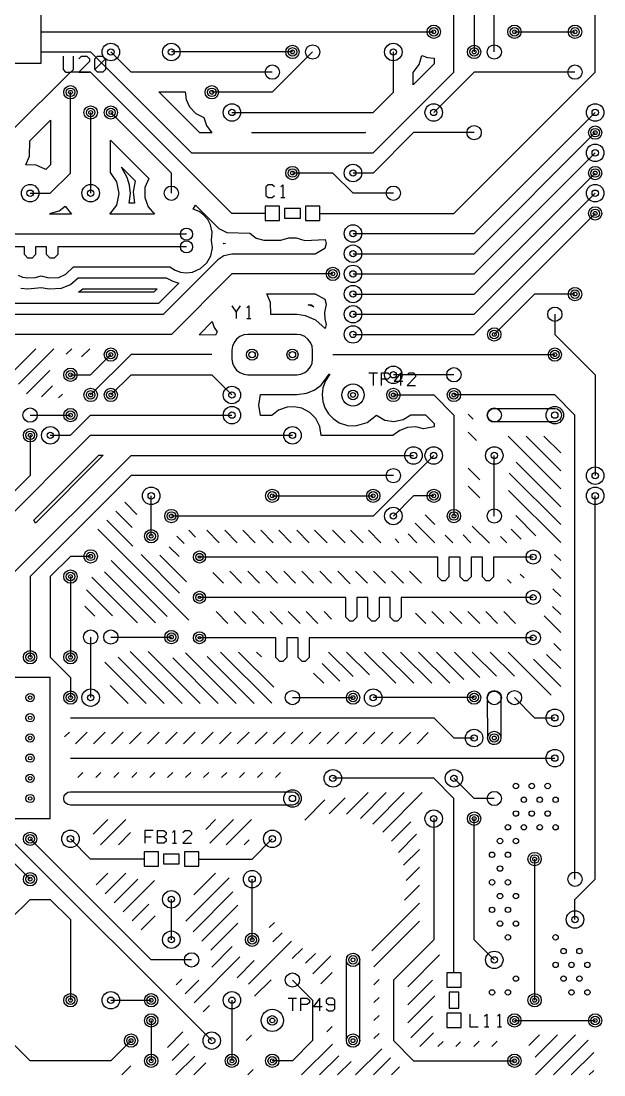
# Model space of a CAD drawing. Extents: x 7 to 280, y 7 to 360.
# Drawn here: x 243.3 to 279.9, y 6.7 to 73.1 of the extents above; entities that cross this region are included whole.
import ezdxf

# ---------------------------------------------------------------- set-up
doc = ezdxf.new("R2010")
doc.units = 0
doc.layers.add('SCORE', color=5, linetype='CONTINUOUS')

msp = doc.modelspace()

# ---------------------------------------------------------------- linework, layer by layer
at = {"layer": 'SCORE'}
for p, q in [((279.4, 69.85), (279.4, 80.01)), ((271.78, 78.74), (271.78, 71.12)), ((273.05, 71.12), (273.05, 78.74)), ((244.5385, 70.4215), (244.5385, 76.8985)), ((270.51, 69.85), (270.51, 76.2)), ((244.5385, 72.39), (246.38, 72.39)), ((246.38, 72.39), (269.24, 72.39)), ((274.32, 72.39), (278.13, 72.39)), ((244.5385, 71.12), (246.38, 71.12)), ((246.38, 71.12), (247.65, 71.12)), ((247.65, 71.12), (254, 64.77)), ((250.19, 69.85), (248.92, 71.12)), ((260.35, 71.12), (252.73, 71.12)), ((261.62, 71.12), (259.08, 68.58)), ((266.7, 68.58), (266.7, 71.12)), ((241.8715, 70.4215), (244.5385, 70.4215)), ((245.91, 70.85), (245.91, 70.0167)), ((246.5767, 70.0167), (246.5767, 70.85)), ((246.91, 70.6833), (247.0767, 70.85)), ((247.5767, 70.5167), (246.91, 69.85)), ((247.0767, 70.85), (247.41, 70.85)), ((247.41, 70.85), (247.5767, 70.6833)), ((247.5767, 70.6833), (247.5767, 70.5167)), ((247.91, 70.6833), (248.0767, 70.85)), ((247.91, 70.0167), (247.91, 70.6833)), ((247.91, 70.0167), (248.5767, 70.6833)), ((248.0767, 70.85), (248.41, 70.85)), ((248.41, 70.85), (248.5767, 70.6833)), ((248.5767, 70.6833), (248.5767, 70.0167)), ((269.26, 70.3678), (267.95, 69.0578)), ((267.95, 69.8255), (268.315, 70.3263)), ((268.315, 70.3263), (268.486, 70.9005)), ((268.486, 70.9005), (268.8543, 70.7655)), ((268.8543, 70.7655), (269.26, 70.7207)), ((269.26, 70.7207), (269.26, 70.3678)), ((246.38, 69.85), (242.57, 66.04)), ((245.91, 70.0167), (246.0767, 69.85)), ((246.0767, 69.85), (246.41, 69.85)), ((247.65, 69.85), (246.38, 69.85)), ((246.41, 69.85), (246.5767, 70.0167)), ((246.91, 69.85), (247.5767, 69.85)), ((256.54, 60.96), (247.65, 69.85)), ((248.0767, 69.85), (247.91, 70.0167)), ((248.41, 69.85), (248.0767, 69.85)), ((248.5767, 70.0167), (248.41, 69.85)), ((259.08, 69.85), (250.19, 69.85)), ((265.43, 64.77), (270.51, 69.85)), ((267.95, 69.0578), (267.95, 69.8255)), ((271.78, 69.85), (269.24, 67.31)), ((270.51, 60.96), (279.4, 69.85)), ((278.13, 69.85), (271.78, 69.85)), ((246.38, 63.5), (246.38, 68.58)), ((254.5178, 66.02), (251.9378, 68.6)), ((251.9378, 68.6), (253.6007, 68.6)), ((253.6007, 68.6), (253.6647, 68.1212)), ((259.08, 68.58), (255.27, 68.58)), ((265.43, 67.31), (266.7, 68.58)), ((253.6647, 68.1212), (253.867, 67.675)), ((253.867, 67.675), (254.2589, 67.2513)), ((247.65, 67.31), (247.65, 62.23)), ((252.73, 63.5), (248.92, 67.31)), ((254.2589, 67.2513), (254.7696, 66.9873)), ((256.54, 67.31), (265.43, 67.31)), ((271.78, 59.69), (279.4, 67.31)), ((243.82, 65.5222), (245.13, 66.8322)), ((245.13, 66.8322), (245.13, 64.0178)), ((254.7696, 66.9873), (254.9404, 66.4856)), ((254.9404, 66.4856), (255.2854, 66.02)), ((255.2854, 66.02), (254.5178, 66.02)), ((257.7946, 66.02), (257.8345, 66.06)), ((264.9122, 66.02), (257.7946, 66.02)), ((257.8345, 66.06), (264.9522, 66.06)), ((264.9522, 66.06), (264.9122, 66.02)), ((267.97, 66.04), (265.43, 63.5)), ((271.78, 66.04), (267.97, 66.04)), ((271.78, 58.42), (279.4, 66.04)), ((243.8019, 64.56), (243.82, 65.5222)), ((248.9, 63.5245), (248.9, 65.5622)), ((248.9, 65.5622), (251.3055, 63.1568)), ((243.5599, 64.0075), (243.8019, 64.56)), ((254, 64.77), (265.43, 64.77)), ((271.78, 57.15), (279.4, 64.77)), ((244.2175, 63.9895), (243.5599, 64.0075)), ((244.8389, 63.7266), (244.2175, 63.9895)), ((245.13, 64.0178), (244.8389, 63.7266)), ((249.9488, 63.2114), (249.6, 63.8643)), ((249.6, 63.8643), (250.4603, 63.0083)), ((245.11, 62.23), (246.38, 63.5)), ((249.302, 62.9435), (248.9, 63.5245)), ((250.096, 62.7441), (249.9488, 63.2114)), ((251.3055, 63.1568), (251.0686, 62.588)), ((252.73, 62.23), (252.73, 63.5)), ((262.89, 63.5), (260.35, 63.5)), ((264.16, 62.23), (262.89, 63.5)), ((265.43, 63.5), (264.16, 63.5)), ((271.78, 55.88), (279.4, 63.5)), ((249.4493, 62.203), (249.302, 62.9435)), ((250.1493, 62.203), (250.096, 62.7441)), ((250.4603, 63.0083), (250.3323, 62.3257)), ((251.0686, 62.588), (251.0522, 61.9588)), ((258.8133, 62.76), (258.68, 62.6267)), ((258.68, 62.6267), (258.68, 62.0933)), ((259.08, 62.76), (258.8133, 62.76)), ((259.2133, 62.6267), (259.08, 62.76)), ((259.6133, 62.6267), (259.7467, 62.76)), ((259.7467, 62.76), (259.7467, 61.96)), ((243.84, 62.23), (245.11, 62.23)), ((249.2881, 61.4851), (249.4493, 62.203)), ((250.0687, 61.6), (250.1493, 62.203)), ((250.3323, 62.3257), (250.4149, 61.6)), ((251.0522, 61.9588), (251.261, 61.3752)), ((258.68, 62.0933), (258.8133, 61.96)), ((258.8133, 61.96), (259.08, 61.96)), ((259.08, 61.96), (259.2133, 62.0933)), ((259.6133, 61.96), (259.88, 61.96)), ((266.7, 62.23), (264.16, 62.23)), ((271.78, 54.61), (279.4, 62.23)), ((245.1351, 60.9806), (245.6686, 61.1122)), ((245.6686, 61.1122), (246.0514, 61.4037)), ((246.0514, 61.4037), (246.4381, 60.9)), ((248.8619, 60.9), (249.2881, 61.4851)), ((250.4149, 61.6), (250.0687, 61.6)), ((251.261, 61.3752), (251.6719, 60.9)), ((254.1001, 61.2245), (254.2542, 61.4781)), ((254.4719, 61.0742), (254.1001, 61.2245)), ((254.2542, 61.4781), (255.721, 60.0162)), ((254.7605, 60.8699), (254.4719, 61.0742)), ((259.53, 61.41), (258.63, 61.41)), ((258.63, 61.41), (258.63, 60.51)), ((259.53, 60.51), (259.53, 61.41)), ((260.85, 61.26), (259.85, 61.26)), ((259.85, 61.26), (259.85, 60.66)), ((260.85, 60.66), (260.85, 61.26)), ((262.07, 61.41), (261.17, 61.41)), ((261.17, 61.41), (261.17, 60.51)), ((262.07, 60.51), (262.07, 61.41)), ((245.0519, 60.9), (245.1351, 60.9806)), ((246.4381, 60.9), (245.0519, 60.9)), ((251.6719, 60.9), (248.8619, 60.9)), ((255.0198, 60.5777), (254.7605, 60.8699)), ((255.1956, 60.2486), (255.0198, 60.5777)), ((258.63, 60.96), (256.54, 60.96)), ((258.63, 60.51), (259.53, 60.51)), ((259.85, 60.66), (260.85, 60.66)), ((261.17, 60.51), (262.07, 60.51)), ((262.07, 60.96), (264.16, 60.96)), ((264.16, 60.96), (270.51, 60.96)), ((271.78, 53.34), (279.4, 60.96)), ((255.3041, 59.7828), (255.1956, 60.2486)), ((255.2597, 59.25), (255.3041, 59.7828)), ((255.721, 60.0162), (256.2103, 59.7547)), ((256.2103, 59.7547), (257.6706, 59.71)), ((257.6706, 59.71), (258.0714, 59.3922)), ((253.68, 59.65), (234.68, 59.65)), ((255.3085, 58.7887), (255.2597, 59.25)), ((256.0402, 59.0344), (255.9971, 59.0887)), ((255.9971, 59.0887), (256.1304, 59.055)), ((256.1304, 59.055), (256.0402, 59.0344)), ((258.0714, 59.3922), (258.5417, 59.2635)), ((258.5417, 59.2635), (259.6183, 59.2635)), ((259.6183, 59.2635), (260.122, 59.41)), ((260.122, 59.41), (260.578, 59.41)), ((260.578, 59.41), (261.1357, 59.2608)), ((261.1357, 59.2608), (262.4021, 59.3054)), ((262.4763, 59.055), (262.3896, 58.7427)), ((262.4021, 59.3054), (262.4763, 59.055)), ((264.16, 59.69), (271.78, 59.69)), ((243.48, 58.85), (234.68, 58.85)), ((243.48, 58.37), (243.48, 58.85)), ((244.88, 58.85), (244.18, 58.85)), ((244.18, 58.85), (244.18, 58.37)), ((244.88, 58.37), (244.88, 58.85)), ((253.68, 58.85), (245.58, 58.85)), ((245.58, 58.85), (245.58, 58.37)), ((255.208, 58.2835), (255.3085, 58.7887)), ((256.54, 58.4), (256.0302, 58.2909)), ((261.7832, 58.4), (256.54, 58.4)), ((262.3896, 58.7427), (261.7832, 58.4)), ((264.16, 58.42), (271.78, 58.42)), ((243.7, 58.15), (243.48, 58.37)), ((243.96, 58.15), (243.7, 58.15)), ((244.18, 58.37), (243.96, 58.15)), ((245.1, 58.15), (244.88, 58.37)), ((245.36, 58.15), (245.1, 58.15)), ((245.58, 58.37), (245.36, 58.15)), ((255.6561, 58.0339), (252.2122, 54.59)), ((254.5628, 57.4803), (254.9566, 57.8372)), ((254.9566, 57.8372), (255.208, 58.2835)), ((256.0302, 58.2909), (255.6561, 58.0339)), ((243.0809, 57.0645), (243.3703, 56.9447)), ((245.6374, 56.9315), (246.0826, 57.1304)), ((246.0826, 57.1304), (246.564, 57.6)), ((246.564, 57.6), (252.6348, 57.6)), ((252.6348, 57.6), (252.9664, 57.3849)), ((256.54, 57.15), (252.73, 53.34)), ((252.9664, 57.3849), (253.3021, 57.2648)), ((253.3021, 57.2648), (253.653, 57.2207)), ((253.653, 57.2207), (254.0579, 57.2648)), ((254.0579, 57.2648), (254.5628, 57.4803)), ((262.89, 57.15), (256.54, 57.15)), ((264.16, 57.15), (271.78, 57.15)), ((243.3703, 56.9447), (243.7, 56.9)), ((243.7, 56.9), (244.17, 56.9181)), ((244.17, 56.9181), (244.53, 57.0383)), ((244.53, 57.0383), (245.0117, 56.9035)), ((245.0117, 56.9035), (245.6374, 56.9315)), ((245.8075, 56.2525), (246.3853, 56.4919)), ((246.3853, 56.4919), (246.8677, 56.9)), ((246.8677, 56.9), (252.4057, 56.9)), ((253.2023, 56.57), (251.9223, 55.29)), ((252.4057, 56.9), (252.8135, 56.6876)), ((252.8135, 56.6876), (253.2023, 56.57)), ((243.2525, 56.2525), (243.7, 56.2)), ((243.7, 56.2), (244.53, 56.2869)), ((244.53, 56.2869), (245.0313, 56.2017)), ((245.0313, 56.2017), (245.8075, 56.2525)), ((246.8927, 55.99), (247.1536, 56.2)), ((251.6323, 55.99), (246.8927, 55.99)), ((247.1536, 56.2), (251.8423, 56.2)), ((251.8423, 56.2), (251.6323, 55.99)), ((258.7318, 55.9), (261.7832, 55.9)), ((258.9719, 55.35), (258.7318, 55.9)), ((261.7832, 55.9), (262.3896, 55.5573)), ((264.16, 55.88), (271.78, 55.88)), ((275.59, 55.88), (273.05, 53.34)), ((278.13, 55.88), (275.59, 55.88)), ((251.9223, 55.29), (241.3, 55.29)), ((256.54, 55.14), (256.8067, 54.74)), ((256.8067, 54.74), (257.0733, 55.14)), ((257.4733, 55.0067), (257.6067, 55.14)), ((257.6067, 55.14), (257.6067, 54.34)), ((258.99, 54.59), (258.9719, 55.35)), ((261.3385, 55.2), (261.5441, 55.2)), ((261.523, 55.146), (261.3385, 55.2)), ((261.7041, 55.0747), (261.523, 55.146)), ((261.5441, 55.2), (261.7041, 55.0747)), ((262.4763, 55.245), (262.3642, 54.7252)), ((262.3896, 55.5573), (262.4763, 55.245)), ((252.2122, 54.59), (241.2657, 54.5892)), ((256.8067, 54.74), (256.8067, 54.34)), ((260.62, 54.59), (258.99, 54.59)), ((261.179, 54.519), (260.62, 54.59)), ((261.817, 54.2433), (261.179, 54.519)), ((262.3642, 54.7252), (262.3841, 54.3193)), ((264.16, 54.61), (271.78, 54.61)), ((276.86, 54.61), (276.86, 53.34)), ((254.4778, 53.32), (255.3055, 54.1477)), ((255.3055, 54.1477), (255.4222, 53.7814)), ((255.4222, 53.7814), (255.614, 53.5014)), ((257.4733, 54.34), (257.74, 54.34)), ((262.398, 53.7049), (261.817, 54.2433)), ((262.3841, 54.3193), (262.4763, 53.975)), ((262.4763, 53.975), (262.398, 53.7049)), ((252.73, 53.34), (241.3, 53.34)), ((255.5098, 53.2959), (254.4778, 53.32)), ((255.614, 53.5014), (255.5098, 53.2959)), ((257.04, 53.206), (256.8329, 53.0471)), ((257.2812, 53.3059), (257.04, 53.206)), ((257.54, 53.34), (257.2812, 53.3059)), ((260.62, 53.34), (257.54, 53.34)), ((260.8788, 53.3059), (260.62, 53.34)), ((261.12, 53.206), (260.8788, 53.3059)), ((261.3271, 53.0471), (261.12, 53.206)), ((264.16, 53.34), (271.78, 53.34)), ((276.86, 53.34), (279.4, 50.8)), ((242.8308, 51.0714), (244.1995, 52.44)), ((243.1, 50.2091), (245.3309, 52.44)), ((246.1146, 52.0924), (246.4622, 52.44)), ((247.0753, 51.9216), (247.5936, 52.44)), ((256.5741, 52.5988), (256.54, 52.34)), ((256.674, 52.84), (256.5741, 52.5988)), ((256.8329, 53.0471), (256.674, 52.84)), ((261.486, 52.84), (261.3271, 53.0471)), ((261.5859, 52.5988), (261.486, 52.84)), ((261.62, 52.34), (261.5859, 52.5988)), ((250.19, 52.07), (247.65, 49.53)), ((247.65, 50.8), (248.92, 52.07)), ((255.27, 52.07), (250.19, 52.07)), ((256.54, 52.34), (256.54, 51.8)), ((256.54, 51.8), (256.5741, 51.5412)), ((261.5859, 51.5412), (261.62, 51.8)), ((261.62, 51.8), (261.62, 52.34)), ((262.89, 52.07), (276.86, 52.07)), ((256.5741, 51.5412), (256.674, 51.3)), ((256.674, 51.3), (256.8329, 51.0929)), ((256.8329, 51.0929), (257.04, 50.934)), ((261.12, 50.934), (261.3271, 51.0929)), ((261.3271, 51.0929), (261.486, 51.3)), ((261.486, 51.3), (261.5859, 51.5412)), ((243.6125, 49.5903), (245.0876, 51.0654)), ((246.38, 50.8), (247.65, 50.8)), ((248.92, 49.53), (250.19, 50.8)), ((250.19, 50.8), (255.27, 50.8)), ((255.27, 50.8), (256.54, 49.53)), ((257.04, 50.934), (257.2812, 50.8341)), ((257.2812, 50.8341), (257.54, 50.8)), ((257.54, 50.8), (260.62, 50.8)), ((260.62, 50.8), (260.8788, 50.8341)), ((260.8788, 50.8341), (261.12, 50.934)), ((262.1486, 50.1512), (262.6502, 50.8441)), ((262.4281, 50.4251), (262.2609, 49.9703)), ((262.7109, 50.8336), (262.4281, 50.4251)), ((262.6502, 50.8441), (262.7109, 50.8336)), ((265.16, 50.93), (265.6933, 50.93)), ((265.4267, 50.93), (265.4267, 50.13)), ((265.96, 50.13), (265.96, 50.93)), ((265.96, 50.93), (266.36, 50.93)), ((266.36, 50.53), (265.96, 50.53)), ((266.36, 50.93), (266.4933, 50.7967)), ((266.4933, 50.6633), (266.36, 50.53)), ((266.4933, 50.7967), (266.4933, 50.6633)), ((270.51, 50.8), (266.7, 50.8)), ((267.16, 50.93), (266.76, 50.3967)), ((267.16, 50.13), (267.16, 50.93)), ((267.56, 50.7967), (267.6933, 50.93)), ((268.0933, 50.6633), (267.56, 50.13)), ((267.6933, 50.93), (267.96, 50.93)), ((267.96, 50.93), (268.0933, 50.7967)), ((268.0933, 50.7967), (268.0933, 50.6633)), ((279.4, 50.8), (279.4, 44.45)), ((244.557, 49.4034), (245.2584, 50.1047)), ((261.2254, 49.6334), (261.724, 49.8399)), ((261.724, 49.8399), (262.1486, 50.1512)), ((262.2609, 49.9703), (262.2107, 49.557)), ((266.76, 50.3967), (267.2933, 50.3967)), ((267.56, 50.13), (268.0933, 50.13)), ((245.6318, 49.3468), (245.8687, 49.5837)), ((258.2237, 48.895), (258.3393, 49.55)), ((258.3393, 49.55), (260.62, 49.55)), ((260.62, 49.55), (261.2254, 49.6334)), ((262.2107, 49.557), (262.2534, 49.1232)), ((262.2534, 49.1232), (262.3833, 48.7277)), ((266.7, 49.53), (269.24, 49.53)), ((269.24, 49.53), (270.51, 48.26)), ((276.86, 49.53), (270.51, 49.53)), ((278.13, 48.26), (276.86, 49.53)), ((258.3393, 48.24), (258.2237, 48.895)), ((259.478, 48.5642), (259.0555, 48.24)), ((260.0254, 48.76), (259.478, 48.5642)), ((260.4652, 48.7858), (260.0254, 48.76)), ((260.9308, 48.6932), (260.4652, 48.7858)), ((261.4435, 48.4192), (260.9308, 48.6932)), ((262.3833, 48.7277), (262.6149, 48.3413)), ((272.6481, 48.3819), (272.7253, 48.5264)), ((272.7253, 48.5264), (272.852, 48.6304)), ((272.852, 48.6304), (273.0088, 48.678)), ((273.0088, 48.678), (276.86, 48.68)), ((276.86, 48.68), (277.0207, 48.648)), ((277.0207, 48.648), (277.157, 48.557)), ((277.157, 48.557), (277.248, 48.4207)), ((243.84, 48.26), (246.38, 48.26)), ((246.38, 46.99), (247.65, 48.26)), ((247.65, 48.26), (256.54, 48.26)), ((259.0555, 48.24), (258.3393, 48.24)), ((261.8113, 48.0402), (261.4435, 48.4192)), ((262.064, 47.5381), (261.8113, 48.0402)), ((262.6149, 48.3413), (262.9025, 48.0403)), ((262.9025, 48.0403), (263.2956, 47.7827)), ((263.2956, 47.7827), (263.8062, 47.6129)), ((264.3242, 47.5874), (265.0551, 47.7981)), ((265.0551, 47.7981), (265.6295, 48.249)), ((265.6295, 48.249), (266.157, 47.9512)), ((266.157, 47.9512), (266.727, 47.8607)), ((266.727, 47.8607), (267.3139, 47.9774)), ((267.3139, 47.9774), (267.8068, 48.28)), ((267.8068, 48.28), (268.7222, 48.28)), ((268.7222, 48.28), (269.26, 47.7422)), ((270.51, 48.26), (270.51, 41.91)), ((271.4075, 48.3194), (271.7257, 48.0012)), ((272.632, 48.2188), (272.6481, 48.3819)), ((272.662, 48.0993), (272.632, 48.2188)), ((272.753, 47.963), (272.662, 48.0993)), ((272.8893, 47.872), (272.753, 47.963)), ((273.0088, 47.842), (272.8893, 47.872)), ((276.9012, 47.842), (273.0088, 47.842)), ((277.0207, 47.872), (276.9012, 47.842)), ((277.157, 47.963), (277.0207, 47.872)), ((277.248, 48.0993), (277.157, 47.963)), ((277.248, 48.4207), (277.28, 48.26)), ((277.28, 48.26), (277.248, 48.0993)), ((278.13, 19.05), (278.13, 48.26)), ((262.1493, 46.97), (262.064, 47.5381)), ((263.8062, 47.6129), (264.3242, 47.5874)), ((267.098, 47.2942), (266.6755, 46.97)), ((267.5925, 47.4795), (267.098, 47.2942)), ((268.1195, 47.5133), (267.5925, 47.4795)), ((268.605, 47.4037), (268.1195, 47.5133)), ((269.26, 47.5193), (268.605, 47.4037)), ((269.26, 47.7422), (269.26, 47.5193)), ((271.41, 47.1855), (271.9416, 46.654)), ((237.49, 36.83), (247.65, 46.99)), ((243.84, 46.99), (243.84, 44.45)), ((245.11, 46.99), (246.38, 46.99)), ((247.65, 46.99), (260.35, 46.99)), ((266.6755, 46.97), (262.1493, 46.97)), ((273.9163, 46.942), (277.2287, 43.6296)), ((275.0476, 46.942), (277.2285, 44.7611)), ((276.179, 46.942), (277.2284, 45.8926)), ((242.57, 38.1), (250.19, 45.72)), ((244.0666, 41.6389), (248.1678, 45.74)), ((248.4422, 45.74), (244.1686, 41.4663)), ((248.1678, 45.74), (248.4422, 45.74)), ((250.19, 45.72), (267.97, 45.72)), ((269.24, 45.72), (265.43, 41.91)), ((273.05, 41.91), (273.05, 45.72)), ((274.4348, 45.2921), (277.2288, 42.4981)), ((243.84, 44.45), (242.57, 43.18)), ((250.19, 44.45), (243.84, 38.1)), ((266.7, 44.45), (250.19, 44.45)), ((271.41, 44.9228), (272.15, 44.1828)), ((273.984, 44.6116), (277.2289, 41.3667)), ((271.41, 43.7914), (272.15, 43.0514)), ((251.46, 40.64), (251.46, 43.18)), ((259.08, 43.18), (265.43, 43.18)), ((267.97, 43.18), (266.7, 41.91)), ((269.24, 43.18), (267.97, 43.18)), ((273.95, 43.5142), (277.229, 40.2352)), ((279.4, 19.05), (279.4, 43.18)), ((249.7934, 42.7806), (250.56, 42.014)), ((249.2277, 42.2149), (250.258, 41.1846)), ((265.43, 41.91), (252.73, 41.91)), ((268.7, 41.9759), (269.3059, 41.37)), ((274.3993, 41.9335), (275.6631, 40.6697)), ((244.1686, 41.4663), (244.0666, 41.6389)), ((248.662, 41.6492), (250.3002, 40.0111)), ((268.0796, 41.465), (269.3146, 40.23)), ((271.6656, 41.2731), (272.7457, 40.1929)), ((248.0963, 41.0836), (253.8361, 35.3438)), ((253.0704, 40.635), (253.535, 40.1704)), ((253.8267, 41.01), (254.2517, 40.585)), ((254.9581, 41.01), (255.7381, 40.23)), ((256.0895, 41.01), (256.8695, 40.23)), ((257.2209, 41.01), (258.0009, 40.23)), ((258.3522, 41.01), (259.1322, 40.23)), ((259.4836, 41.01), (260.2636, 40.23)), ((260.615, 41.01), (261.395, 40.23)), ((261.7463, 41.01), (262.5263, 40.23)), ((262.8777, 41.01), (263.6577, 40.23)), ((264.0091, 41.01), (264.7891, 40.23)), ((265.1405, 41.01), (265.9205, 40.23)), ((266.8167, 40.4651), (267.0518, 40.23)), ((267.6217, 40.7915), (268.1832, 40.23)), ((269.97, 40.7059), (270.4459, 40.23)), ((271.085, 40.7223), (271.578, 40.2293)), ((273.4491, 40.621), (273.8401, 40.23)), ((274.1174, 41.0841), (274.7498, 40.4516)), ((252.5995, 39.9745), (253.2207, 39.3533)), ((246.38, 39.37), (245.11, 38.1)), ((247.65, 39.37), (246.38, 39.37)), ((250.8311, 39.4802), (253.2496, 37.0616)), ((252.0046, 39.438), (253.6748, 37.7678)), ((269.5, 39.33), (254.5, 39.33)), ((269.5, 38.08), (269.5, 39.33)), ((270.9, 39.33), (270.2, 39.33)), ((270.2, 39.33), (270.2, 38.08)), ((270.9, 38.08), (270.9, 39.33)), ((272.3, 39.33), (271.6, 39.33)), ((271.6, 39.33), (271.6, 38.08)), ((272.3, 38.08), (272.3, 39.33)), ((275.5, 39.33), (273, 39.33)), ((273, 39.33), (273, 38.08)), ((276.8397, 39.4931), (277.2291, 39.1037)), ((248.9426, 39.1059), (252.4659, 35.5826)), ((276.6216, 38.5798), (277.2292, 37.9722)), ((243.84, 38.1), (243.84, 33.02)), ((245.11, 38.1), (245.11, 33.02)), ((246.38, 38.1), (246.38, 33.02)), ((247.7328, 38.053), (250.5958, 35.19)), ((248.5302, 38.387), (251.7272, 35.19)), ((255.3404, 38.365), (256.0154, 37.69)), ((256.4067, 38.43), (257.1467, 37.69)), ((257.5381, 38.43), (258.2781, 37.69)), ((258.6695, 38.43), (259.4095, 37.69)), ((259.8009, 38.43), (260.5409, 37.69)), ((260.9322, 38.43), (261.6722, 37.69)), ((262.0636, 38.43), (262.8036, 37.69)), ((263.195, 38.43), (263.98, 37.645)), ((264.3263, 38.43), (265.0663, 37.69)), ((265.4577, 38.43), (266.1977, 37.69)), ((266.5891, 38.43), (267.3291, 37.69)), ((267.7205, 38.43), (268.4605, 37.69)), ((269.75, 37.83), (269.5, 38.08)), ((269.95, 37.83), (269.75, 37.83)), ((270.2, 38.08), (269.95, 37.83)), ((271.15, 37.83), (270.9, 38.08)), ((271.35, 37.83), (271.15, 37.83)), ((271.6, 38.08), (271.35, 37.83)), ((272.55, 37.83), (272.3, 38.08)), ((272.75, 37.83), (272.55, 37.83)), ((273, 38.08), (272.75, 37.83)), ((273.8857, 37.9216), (274.1173, 37.69)), ((274.6824, 38.2563), (274.9269, 38.0117)), ((247.396, 37.2584), (249.0184, 35.636)), ((276.7343, 37.3357), (277.2293, 36.8407)), ((263.7, 36.79), (254.5, 36.79)), ((263.7, 35.54), (263.7, 36.79)), ((265.1, 36.79), (264.4, 36.79)), ((264.4, 36.79), (264.4, 35.54)), ((265.1, 35.54), (265.1, 36.79)), ((266.5, 36.79), (265.8, 36.79)), ((265.8, 36.79), (265.8, 35.54)), ((266.5, 35.54), (266.5, 36.79)), ((275.5, 36.79), (267.2, 36.79)), ((267.2, 36.79), (267.2, 35.54)), ((247.28, 36.243), (247.9087, 35.6143)), ((255.5526, 35.89), (256.2926, 35.15)), ((256.684, 35.89), (257.424, 35.15)), ((257.8154, 35.89), (258.5554, 35.15)), ((258.9467, 35.89), (259.7289, 35.1078)), ((260.0781, 35.89), (260.8279, 35.1402)), ((261.2095, 35.89), (261.9495, 35.15)), ((262.3409, 35.89), (262.8082, 35.4226)), ((269.1291, 35.89), (269.8691, 35.15)), ((270.2605, 35.89), (271.0005, 35.15)), ((271.3918, 35.89), (272.1318, 35.15)), ((272.5232, 35.89), (273.2632, 35.15)), ((273.6546, 35.89), (274.3946, 35.15)), ((276.7217, 36.2169), (277.2294, 35.7092)), ((263.95, 35.29), (263.7, 35.54)), ((264.15, 35.29), (263.95, 35.29)), ((264.4, 35.54), (264.15, 35.29)), ((265.35, 35.29), (265.1, 35.54)), ((265.55, 35.29), (265.35, 35.29)), ((265.8, 35.54), (265.55, 35.29)), ((266.75, 35.29), (266.5, 35.54)), ((266.95, 35.29), (266.75, 35.29)), ((267.2, 35.54), (266.95, 35.29)), ((268.1, 35.7877), (268.7377, 35.15)), ((276.1819, 35.6254), (277.2295, 34.5778)), ((247.65, 34.29), (247.65, 30.48)), ((248.92, 34.29), (252.73, 34.29)), ((259.3, 34.25), (254.5, 34.25)), ((259.3, 33), (259.3, 34.25)), ((260.7, 34.25), (260, 34.25)), ((260, 34.25), (260, 33)), ((260.7, 33), (260.7, 34.25)), ((275.5, 34.25), (261.4, 34.25)), ((261.4, 34.25), (261.4, 33)), ((276.7974, 33.8786), (277.2297, 33.4463)), ((250.133, 33.39), (253.413, 30.11)), ((251.2644, 33.39), (254.5444, 30.11)), ((253.6102, 33.307), (256.8072, 30.11)), ((255.8299, 33.35), (259.0454, 30.1345)), ((256.9613, 33.35), (259.1723, 31.139)), ((258.0926, 33.35), (258.4, 33.0426)), ((262.6181, 33.35), (264.1688, 31.7993)), ((263.7495, 33.35), (265.1899, 31.9096)), ((264.8809, 33.35), (266.8509, 31.38)), ((266.0122, 33.35), (267.9822, 31.38)), ((267.1436, 33.35), (269.1136, 31.38)), ((268.275, 33.35), (270.245, 31.38)), ((269.4063, 33.35), (271.1287, 31.6277)), ((270.5377, 33.35), (272.1374, 31.7503)), ((271.6691, 33.35), (273.1978, 31.8213)), ((272.8005, 33.35), (274.3211, 31.8293)), ((273.9318, 33.35), (276.6394, 30.6425)), ((276.3459, 33.1987), (277.2298, 32.3148)), ((245.11, 33.02), (246.38, 31.75)), ((248.55, 32.7103), (251.1503, 30.11)), ((249.3729, 33.0188), (252.2817, 30.11)), ((252.8128, 32.973), (255.6758, 30.11)), ((254.9831, 33.0654), (257.9385, 30.11)), ((259.55, 32.75), (259.3, 33)), ((259.75, 32.75), (259.55, 32.75)), ((260, 33), (259.75, 32.75)), ((260.95, 32.75), (260.7, 33)), ((261.15, 32.75), (260.95, 32.75)), ((261.4, 33), (261.15, 32.75)), ((262.2156, 32.6211), (263.3306, 31.5061)), ((275.5125, 32.9007), (277.2299, 31.1833)), ((261.6811, 32.0242), (262.3254, 31.38)), ((245.11, 31.75), (236.22, 31.75)), ((245.11, 22.86), (245.11, 31.75)), ((246.38, 31.75), (246.38, 30.48)), ((248.8768, 31.2521), (250.0189, 30.11)), ((272.632, 30.5212), (272.662, 30.6407)), ((272.6381, 27.8581), (272.632, 30.5212)), ((272.662, 30.6407), (272.753, 30.777)), ((272.753, 30.777), (272.9681, 30.8919)), ((272.9681, 30.8919), (273.1319, 30.8919)), ((273.1319, 30.8919), (273.2833, 30.8292)), ((273.2833, 30.8292), (273.3992, 30.7133)), ((273.3992, 30.7133), (273.4619, 30.5619)), ((273.4619, 30.5619), (273.47, 27.94)), ((260.35, 30.48), (264.16, 30.48)), ((271.78, 30.48), (265.43, 30.48)), ((274.32, 30.48), (275.59, 29.21)), ((246.38, 29.21), (269.24, 29.21)), ((269.24, 29.21), (270.51, 27.94)), ((275.59, 29.21), (276.86, 29.21)), ((246.01, 28.0152), (246.308, 28.3132)), ((246.6962, 27.57), (247.4362, 28.31)), ((247.8277, 27.5701), (248.5676, 28.31)), ((248.9591, 27.5702), (249.6989, 28.31)), ((250.0906, 27.5703), (250.8303, 28.31)), ((251.222, 27.5703), (251.9617, 28.31)), ((252.3535, 27.5704), (253.093, 28.31)), ((253.4849, 27.5705), (254.2244, 28.31)), ((254.6164, 27.5706), (255.3558, 28.31)), ((255.7478, 27.5707), (256.4871, 28.31)), ((256.8793, 27.5707), (257.6185, 28.31)), ((258.0107, 27.5708), (258.7499, 28.31)), ((259.1422, 27.5709), (259.8813, 28.31)), ((260.2736, 27.571), (261.0126, 28.31)), ((261.4051, 27.5711), (262.144, 28.31)), ((262.5365, 27.5711), (263.2754, 28.31)), ((263.668, 27.5712), (264.4067, 28.31)), ((264.7994, 27.5713), (265.5381, 28.31)), ((265.9309, 27.5714), (266.6695, 28.31)), ((267.0623, 27.5715), (267.8009, 28.31)), ((268.1938, 27.5715), (268.8997, 28.2775)), ((270.51, 27.94), (271.78, 27.94)), ((273.47, 27.94), (273.438, 27.7793)), ((272.7008, 27.7067), (272.6381, 27.8581)), ((272.8167, 27.5908), (272.7008, 27.7067)), ((272.9281, 27.5381), (272.8167, 27.5908)), ((273.0912, 27.522), (272.9281, 27.5381)), ((273.2107, 27.552), (273.0912, 27.522)), ((273.347, 27.643), (273.2107, 27.552)), ((273.438, 27.7793), (273.347, 27.643)), ((246.38, 26.67), (276.86, 26.67)), ((246.8389, 25.45), (247.1589, 25.77)), ((247.9703, 25.45), (248.2903, 25.77)), ((249.1017, 25.45), (249.4217, 25.77)), ((250.233, 25.45), (250.553, 25.77)), ((251.3644, 25.45), (251.6844, 25.77)), ((252.4958, 25.45), (252.8158, 25.77)), ((253.6271, 25.45), (253.9471, 25.77)), ((254.7585, 25.45), (255.0785, 25.77)), ((255.8899, 25.45), (256.2099, 25.77)), ((257.0213, 25.45), (257.3413, 25.77)), ((258.1526, 25.45), (258.4726, 25.77)), ((259.284, 25.45), (259.604, 25.77)), ((269.24, 25.4), (262.89, 25.4)), ((270.51, 24.13), (269.24, 25.4)), ((271.78, 24.13), (270.51, 25.4)), ((246.2193, 24.518), (246.38, 24.55)), ((246.38, 24.55), (260.35, 24.55)), ((260.35, 24.55), (260.5107, 24.518)), ((245.96, 24.13), (245.992, 24.2907)), ((245.992, 23.9693), (245.96, 24.13)), ((245.992, 24.2907), (246.083, 24.427)), ((246.083, 23.833), (245.992, 23.9693)), ((246.083, 24.427), (246.2193, 24.518)), ((260.5107, 24.518), (260.647, 24.427)), ((260.647, 24.427), (260.738, 24.2907)), ((260.738, 23.9693), (260.647, 23.833)), ((260.738, 24.2907), (260.77, 24.13)), ((260.77, 24.13), (260.738, 23.9693)), ((261.1332, 22.7738), (262.3967, 24.0372)), ((262.6653, 23.1745), (263.6674, 24.1765)), ((263.7602, 23.138), (265.1222, 24.5)), ((264.6322, 22.8786), (266.2536, 24.5)), ((265.4003, 22.5153), (267.385, 24.5)), ((266.0334, 22.017), (268.5163, 24.5)), ((270.51, 15.24), (270.51, 24.13)), ((273.05, 24.13), (271.78, 24.13)), ((246.2193, 23.742), (246.083, 23.833)), ((246.38, 23.71), (246.2193, 23.742)), ((260.35, 23.71), (246.38, 23.71)), ((260.5107, 23.742), (260.35, 23.71)), ((260.647, 23.833), (260.5107, 23.742)), ((237.62, 22.86), (245.11, 22.86)), ((247.7991, 21.8847), (248.7244, 22.81)), ((248.2658, 21.22), (249.8558, 22.81)), ((254.8904, 22.1878), (255.5126, 22.81)), ((255.1585, 21.3245), (256.644, 22.81)), ((256.1854, 21.22), (257.7754, 22.81)), ((266.5865, 21.4388), (267.8049, 22.6572)), ((269.24, 22.86), (269.24, 15.24)), ((271.78, 15.24), (271.78, 22.86)), ((249.3971, 21.22), (250.16, 21.9829)), ((251.5933, 22.12), (251.06, 22.12)), ((251.06, 22.12), (251.06, 21.32)), ((251.86, 21.32), (251.86, 22.12)), ((251.86, 22.12), (252.26, 22.12)), ((252.26, 22.12), (252.3933, 21.9867)), ((252.3933, 21.9867), (252.3933, 21.8533)), ((252.7933, 21.9867), (252.9267, 22.12)), ((252.9267, 22.12), (252.9267, 21.32)), ((253.46, 21.9867), (253.5933, 22.12)), ((253.5933, 22.12), (253.86, 22.12)), ((253.86, 22.12), (253.9933, 21.9867)), ((253.9933, 21.9867), (253.9933, 21.8533)), ((243.84, 19.05), (241.3, 21.59)), ((242.57, 21.59), (255.27, 8.89)), ((251.46, 13.97), (243.84, 21.59)), ((247.65, 20.32), (246.38, 21.59)), ((251.06, 21.72), (251.46, 21.72)), ((252.26, 21.72), (251.86, 21.72)), ((252.26, 21.32), (251.86, 21.32)), ((252.3933, 21.8533), (252.26, 21.72)), ((252.26, 21.72), (252.3933, 21.5867)), ((252.3933, 21.4533), (252.26, 21.32)), ((252.3933, 21.5867), (252.3933, 21.4533)), ((252.7933, 21.32), (253.06, 21.32)), ((253.9933, 21.8533), (253.46, 21.32)), ((253.46, 21.32), (253.9933, 21.32)), ((257.3167, 21.22), (257.6316, 21.5349)), ((257.81, 20.32), (259.08, 21.59)), ((267.0152, 20.7361), (268.1659, 21.8869)), ((251.91, 20.77), (251.01, 20.77)), ((251.01, 20.77), (251.01, 19.87)), ((251.91, 19.87), (251.91, 20.77)), ((253.23, 20.62), (252.23, 20.62)), ((252.23, 20.62), (252.23, 20.02)), ((253.23, 20.02), (253.23, 20.62)), ((254.45, 20.77), (253.55, 20.77)), ((253.55, 20.77), (253.55, 19.87)), ((254.45, 19.87), (254.45, 20.77)), ((267.3417, 19.9312), (268.34, 20.9295)), ((248.92, 20.32), (247.65, 20.32)), ((251.01, 20.32), (248.92, 20.32)), ((252.23, 20.02), (253.23, 20.02)), ((254.45, 20.32), (256.54, 20.32)), ((256.54, 20.32), (257.81, 20.32)), ((275.59, 20.32), (275.59, 11.43)), ((248.0057, 18.6971), (248.7285, 19.42)), ((248.5713, 18.1315), (249.8599, 19.42)), ((251.01, 19.87), (251.91, 19.87)), ((253.55, 19.87), (254.45, 19.87)), ((254.1528, 18.0561), (255.5167, 19.42)), ((267.5077, 18.9659), (268.34, 19.7982)), ((249.137, 17.5658), (250.6274, 19.0561)), ((249.7027, 17.0001), (251.6726, 18.97)), ((253.63, 16.4019), (256.3631, 19.135)), ((257.81, 15.24), (257.81, 19.05)), ((267.3945, 17.7213), (268.34, 18.6668)), ((278.13, 17.78), (279.4, 19.05)), ((254.0928, 15.7333), (256.6047, 18.2452)), ((242.57, 16.51), (243.84, 17.78)), ((243.84, 17.78), (245.11, 17.78)), ((245.11, 17.78), (246.38, 16.51)), ((250.2684, 16.4344), (251.3123, 17.4783)), ((252.73, 15.24), (252.73, 17.78)), ((254.6457, 15.1549), (256.91, 17.4191)), ((265.3483, 14.5437), (268.34, 17.5354)), ((278.13, 16.51), (278.13, 17.78)), ((250.8341, 15.8687), (251.7129, 16.7475)), ((246.38, 16.51), (246.38, 11.43)), ((255.2033, 14.5811), (256.91, 16.2878)), ((258.8872, 16.0022), (259.2166, 16.3317)), ((265.478, 13.542), (268.34, 16.4041)), ((259.1225, 15.1062), (259.6921, 15.6758)), ((255.2715, 13.5179), (256.5627, 14.8091)), ((257.5837, 12.436), (260.2916, 15.1439)), ((260.3284, 14.0493), (260.9746, 14.6955)), ((269.24, 15.24), (266.7, 12.7)), ((270.51, 13.15), (270.51, 15.24)), ((273.05, 13.97), (271.78, 15.24)), ((254, 13.97), (251.46, 13.97)), ((254.1589, 11.2739), (257.0478, 14.1628)), ((261.177, 13.7665), (261.7937, 14.3833)), ((261.6394, 13.0976), (262.7639, 14.2221)), ((263.74, 13.97), (263.772, 14.1307)), ((263.742, 8.8488), (263.74, 13.97)), ((263.772, 14.1307), (263.863, 14.267)), ((263.863, 14.267), (263.9993, 14.358)), ((263.9993, 14.358), (264.16, 14.39)), ((264.16, 14.39), (264.2819, 14.3719)), ((264.2819, 14.3719), (264.4264, 14.2947)), ((264.4264, 14.2947), (264.5304, 14.168)), ((264.5304, 14.168), (264.578, 14.0112)), ((264.578, 14.0112), (264.578, 8.8488)), ((267.6, 12.2699), (269.61, 14.2799)), ((256.8601, 12.8438), (257.9438, 13.9275)), ((253.0275, 12.4053), (253.3889, 12.7667)), ((253.5932, 11.8396), (254.4521, 12.6985)), ((257.9665, 11.6874), (259.0007, 12.7216)), ((260.35, 12.7), (261.62, 11.43)), ((262.1332, 12.46), (262.8403, 13.1671)), ((265.478, 12.4107), (265.8012, 12.7339)), ((266.7, 12.7), (266.7, 8.89)), ((267.6, 11.1386), (269.16, 12.6986)), ((270.96, 13.15), (270.06, 13.15)), ((270.06, 13.15), (270.06, 12.25)), ((270.96, 12.25), (270.96, 13.15)), ((270.06, 12.25), (270.96, 12.25)), ((243.84, 7.62), (240.03, 11.43)), ((248.92, 11.43), (251.46, 11.43)), ((256.54, 11.43), (256.54, 7.62)), ((260.08, 11.56), (260.6133, 11.56)), ((260.3467, 11.56), (260.3467, 10.76)), ((260.88, 10.76), (260.88, 11.56)), ((260.88, 11.56), (261.28, 11.56)), ((261.28, 11.56), (261.4133, 11.4267)), ((261.4133, 11.2933), (261.28, 11.16)), ((261.4133, 11.4267), (261.4133, 11.2933)), ((261.62, 11.43), (261.62, 8.89)), ((262.08, 11.56), (261.68, 11.0267)), ((262.08, 10.76), (262.08, 11.56)), ((262.6133, 11.56), (262.48, 11.4267)), ((262.48, 11.4267), (262.48, 11.2933)), ((262.48, 11.2933), (262.6133, 11.16)), ((262.88, 11.56), (262.6133, 11.56)), ((263.0133, 11.4267), (262.88, 11.56)), ((263.0133, 10.8933), (263.0133, 11.4267)), ((265.478, 11.2793), (265.8, 11.6013)), ((267.6, 10.0072), (269.31, 11.7172)), ((270.81, 11.93), (270.21, 11.93)), ((270.21, 11.93), (270.21, 10.93)), ((270.81, 10.93), (270.81, 11.93)), ((254.7246, 10.7082), (255.1262, 11.1099)), ((261.28, 11.16), (260.88, 11.16)), ((261.68, 11.0267), (262.2133, 11.0267)), ((262.48, 10.8933), (262.6133, 10.76)), ((262.6133, 11.16), (263.0133, 11.16)), ((262.6133, 10.76), (262.88, 10.76)), ((262.88, 10.76), (263.0133, 10.8933)), ((270.21, 10.93), (270.81, 10.93)), ((251.46, 10.16), (251.46, 7.62)), ((265.478, 10.1479), (265.8, 10.4699)), ((267.7935, 9.0693), (269.16, 10.4358)), ((270.96, 10.61), (270.06, 10.61)), ((270.06, 10.61), (270.06, 9.71)), ((270.96, 9.71), (270.96, 10.61)), ((271.51, 10.56), (271.51, 9.76)), ((272.4433, 10.4267), (272.5767, 10.56)), ((272.5767, 10.56), (272.5767, 9.76)), ((273.2433, 10.4267), (273.3767, 10.56)), ((273.3767, 10.56), (273.3767, 9.76)), ((274.32, 10.16), (279.4, 10.16)), ((252.4769, 8.4606), (253.4514, 9.435)), ((262.52, 9.4527), (262.8417, 9.7743)), ((265.478, 9.0166), (265.8, 9.3386)), ((268.3755, 8.52), (269.2267, 9.3711)), ((270.06, 9.71), (270.96, 9.71)), ((271.51, 9.76), (272.0433, 9.76)), ((272.4433, 9.76), (272.71, 9.76)), ((273.2433, 9.76), (273.51, 9.76)), ((250.19, 8.89), (248.92, 7.62)), ((252.7793, 7.6316), (253.8349, 8.6872)), ((257.44, 8.8982), (257.7758, 9.234)), ((261.62, 8.89), (260.35, 7.62)), ((260.9287, 6.73), (262.8603, 8.6616)), ((263.7896, 8.692), (263.742, 8.8488)), ((263.8936, 8.5653), (263.7896, 8.692)), ((264.548, 8.7293), (264.457, 8.593)), ((264.578, 8.8488), (264.548, 8.7293)), ((266.7, 8.89), (267.97, 7.62)), ((269.5069, 8.52), (269.8279, 8.841)), ((270.6383, 8.52), (270.9283, 8.81)), ((271.7696, 8.52), (272.1096, 8.86)), ((272.901, 8.52), (273.241, 8.86)), ((275.2246, 8.5808), (275.9038, 9.26)), ((275.6203, 7.8451), (277.0351, 9.26)), ((275.6365, 6.73), (278.1665, 9.26)), ((276.7679, 6.73), (278.9555, 8.9176)), ((264.0381, 8.4881), (263.8936, 8.5653)), ((264.2012, 8.472), (264.0381, 8.4881)), ((264.3207, 8.502), (264.2012, 8.472)), ((264.457, 8.593), (264.3207, 8.502)), ((264.3228, 6.73), (265.9646, 8.3718)), ((277.8992, 6.73), (279.31, 8.1408)), ((248.92, 7.62), (243.84, 7.62)), ((253.0091, 6.73), (254.1959, 7.9169)), ((254.1405, 6.73), (254.8992, 7.4888)), ((260.35, 7.62), (259.08, 7.62)), ((262.0601, 6.73), (263.2574, 7.9273)), ((263.1914, 6.73), (264.0377, 7.5763)), ((265.4542, 6.73), (266.5207, 7.7965)), ((267.97, 7.62), (274.32, 7.62)), ((249.615, 6.73), (250.1809, 7.2959)), ((257.5346, 6.73), (257.8786, 7.074)), ((266.5855, 6.73), (267.0864, 7.2308)), ((279.0306, 6.73), (279.31, 7.0094))]:
    msp.add_line(p, q, dxfattribs=at)
for centre, radius in [((269.24, 72.39), 0.42), ((269.24, 72.39), 0.27), ((269.24, 72.39), 0.12), ((274.32, 72.39), 0.42), ((274.32, 72.39), 0.27), ((274.32, 72.39), 0.12), ((278.13, 72.39), 0.42), ((278.13, 72.39), 0.27), ((278.13, 72.39), 0.12), ((248.92, 71.12), 0.55), ((252.73, 71.12), 0.55), ((266.7, 71.12), 0.55), ((248.92, 71.12), 0.2), ((252.73, 71.12), 0.2), ((260.35, 71.12), 0.42), ((260.35, 71.12), 0.27), ((260.35, 71.12), 0.12), ((261.62, 71.12), 0.45), ((266.7, 71.12), 0.2), ((271.78, 71.12), 0.42), ((271.78, 71.12), 0.27), ((271.78, 71.12), 0.12), ((273.05, 71.12), 0.45), ((259.08, 69.85), 0.45), ((278.13, 69.85), 0.45), ((246.38, 68.58), 0.42), ((255.27, 68.58), 0.42), ((246.38, 68.58), 0.27), ((246.38, 68.58), 0.12), ((255.27, 68.58), 0.27), ((255.27, 68.58), 0.12), ((247.65, 67.31), 0.42), ((248.92, 67.31), 0.42), ((256.54, 67.31), 0.55), ((269.24, 67.31), 0.55), ((279.4, 67.31), 0.55), ((247.65, 67.31), 0.27), ((247.65, 67.31), 0.12), ((248.92, 67.31), 0.27), ((248.92, 67.31), 0.12), ((256.54, 67.31), 0.2), ((269.24, 67.31), 0.2), ((279.4, 67.31), 0.2), ((271.78, 66.04), 0.45), ((279.4, 66.04), 0.42), ((279.4, 66.04), 0.27), ((279.4, 66.04), 0.12), ((279.4, 64.77), 0.55), ((279.4, 64.77), 0.2), ((260.35, 63.5), 0.42), ((260.35, 63.5), 0.27), ((264.16, 63.5), 0.55), ((264.16, 63.5), 0.2), ((279.4, 63.5), 0.42), ((279.4, 63.5), 0.27), ((260.35, 63.5), 0.12), ((279.4, 63.5), 0.12), ((243.84, 62.23), 0.55), ((243.84, 62.23), 0.2), ((247.65, 62.23), 0.55), ((247.65, 62.23), 0.2), ((252.73, 62.23), 0.45), ((266.7, 62.23), 0.45), ((279.4, 62.23), 0.55), ((279.4, 62.23), 0.2), ((279.4, 60.96), 0.42), ((279.4, 60.96), 0.27), ((279.4, 60.96), 0.12), ((253.68, 59.65), 0.38), ((264.16, 59.69), 0.55), ((264.16, 59.69), 0.2), ((253.68, 58.85), 0.38), ((264.16, 58.42), 0.55), ((264.16, 58.42), 0.2), ((262.89, 57.15), 0.42), ((262.89, 57.15), 0.27), ((262.89, 57.15), 0.12), ((264.16, 57.15), 0.55), ((264.16, 57.15), 0.2), ((264.16, 55.88), 0.55), ((264.16, 55.88), 0.2), ((278.13, 55.88), 0.42), ((278.13, 55.88), 0.27), ((278.13, 55.88), 0.12), ((264.16, 54.61), 0.55), ((276.86, 54.61), 0.45), ((264.16, 54.61), 0.2), ((264.16, 53.34), 0.55), ((273.05, 53.34), 0.42), ((264.16, 53.34), 0.2), ((273.05, 53.34), 0.27), ((273.05, 53.34), 0.12), ((248.92, 52.07), 0.42), ((257.81, 52.07), 0.35), ((260.35, 52.07), 0.35), ((276.86, 52.07), 0.42), ((248.92, 52.07), 0.27), ((248.92, 52.07), 0.12), ((257.81, 52.07), 0.2), ((260.35, 52.07), 0.2), ((276.86, 52.07), 0.27), ((276.86, 52.07), 0.12), ((246.38, 50.8), 0.42), ((266.7, 50.8), 0.55), ((270.51, 50.8), 0.45), ((246.38, 50.8), 0.27), ((246.38, 50.8), 0.12), ((266.7, 50.8), 0.2), ((247.65, 49.53), 0.42), ((247.65, 49.53), 0.27), ((248.92, 49.53), 0.42), ((248.92, 49.53), 0.27), ((256.54, 49.53), 0.55), ((264.16, 49.53), 0.7), ((264.16, 49.53), 0.3), ((266.7, 49.53), 0.42), ((266.7, 49.53), 0.27), ((270.51, 49.53), 0.42), ((270.51, 49.53), 0.27), ((247.65, 49.53), 0.12), ((248.92, 49.53), 0.12), ((256.54, 49.53), 0.2), ((264.16, 49.53), 0.15), ((266.7, 49.53), 0.12), ((270.51, 49.53), 0.12), ((243.84, 48.26), 0.45), ((246.38, 48.26), 0.42), ((246.38, 48.26), 0.27), ((256.54, 48.26), 0.55), ((256.54, 48.26), 0.2), ((273.05, 48.26), 0.45), ((276.86, 48.26), 0.55), ((276.86, 48.26), 0.2), ((246.38, 48.26), 0.12), ((243.84, 46.99), 0.42), ((243.84, 46.99), 0.27), ((243.84, 46.99), 0.12), ((245.11, 46.99), 0.55), ((245.11, 46.99), 0.2), ((260.35, 46.99), 0.55), ((260.35, 46.99), 0.2), ((267.97, 45.72), 0.55), ((267.97, 45.72), 0.2), ((269.24, 45.72), 0.55), ((269.24, 45.72), 0.2), ((273.05, 45.72), 0.55), ((273.05, 45.72), 0.2), ((266.7, 44.45), 0.45), ((279.4, 44.45), 0.55), ((279.4, 44.45), 0.2), ((251.46, 43.18), 0.55), ((251.46, 43.18), 0.2), ((259.08, 43.18), 0.42), ((259.08, 43.18), 0.27), ((259.08, 43.18), 0.12), ((265.43, 43.18), 0.42), ((265.43, 43.18), 0.27), ((265.43, 43.18), 0.12), ((269.24, 43.18), 0.42), ((269.24, 43.18), 0.27), ((269.24, 43.18), 0.12), ((279.4, 43.18), 0.55), ((279.4, 43.18), 0.2), ((266.7, 41.91), 0.55), ((252.73, 41.91), 0.42), ((252.73, 41.91), 0.27), ((252.73, 41.91), 0.12), ((266.7, 41.91), 0.2), ((270.51, 41.91), 0.42), ((270.51, 41.91), 0.27), ((270.51, 41.91), 0.12), ((273.05, 41.91), 0.45), ((251.46, 40.64), 0.42), ((251.46, 40.64), 0.27), ((251.46, 40.64), 0.12), ((247.65, 39.37), 0.42), ((247.65, 39.37), 0.27), ((247.65, 39.37), 0.12), ((254.5, 39.33), 0.38), ((254.5, 39.33), 0.23), ((254.5, 39.33), 0.08), ((275.5, 39.33), 0.45), ((275.5, 39.33), 0.18), ((246.38, 38.1), 0.42), ((246.38, 38.1), 0.27), ((246.38, 38.1), 0.12), ((254.5, 36.79), 0.38), ((275.5, 36.79), 0.45), ((254.5, 36.79), 0.23), ((254.5, 36.79), 0.08), ((275.5, 36.79), 0.18), ((247.65, 34.29), 0.45), ((248.92, 34.29), 0.45), ((252.73, 34.29), 0.42), ((252.73, 34.29), 0.27), ((254.5, 34.25), 0.38), ((275.5, 34.25), 0.45), ((252.73, 34.29), 0.12), ((254.5, 34.25), 0.23), ((254.5, 34.25), 0.08), ((275.5, 34.25), 0.18), ((243.84, 33.02), 0.42), ((243.84, 33.02), 0.27), ((246.38, 33.02), 0.42), ((246.38, 33.02), 0.27), ((243.84, 33.02), 0.12), ((246.38, 33.02), 0.12), ((243.84, 30.48), 0.26), ((243.84, 30.48), 0.11), ((246.38, 30.48), 0.42), ((246.38, 30.48), 0.27), ((246.38, 30.48), 0.12), ((247.65, 30.48), 0.55), ((247.65, 30.48), 0.2), ((260.35, 30.48), 0.45), ((264.16, 30.48), 0.42), ((264.16, 30.48), 0.27), ((264.16, 30.48), 0.12), ((265.43, 30.48), 0.55), ((265.43, 30.48), 0.2), ((271.78, 30.48), 0.42), ((271.78, 30.48), 0.27), ((271.78, 30.48), 0.12), ((273.05, 30.48), 0.45), ((274.32, 30.48), 0.45), ((243.84, 29.21), 0.26), ((243.84, 29.21), 0.11), ((276.86, 29.21), 0.55), ((276.86, 29.21), 0.2), ((243.84, 27.94), 0.26), ((243.84, 27.94), 0.11), ((271.78, 27.94), 0.55), ((271.78, 27.94), 0.2), ((273.05, 27.94), 0.42), ((273.05, 27.94), 0.27), ((273.05, 27.94), 0.12), ((276.86, 26.67), 0.55), ((243.84, 26.67), 0.26), ((243.84, 26.67), 0.11), ((276.86, 26.67), 0.2), ((262.89, 25.4), 0.55), ((270.51, 25.4), 0.55), ((243.84, 25.4), 0.26), ((243.84, 25.4), 0.11), ((262.89, 25.4), 0.2), ((270.51, 25.4), 0.2), ((260.35, 24.13), 0.55), ((273.05, 24.13), 0.45), ((274.41, 24.916), 0.17), ((275.41, 24.916), 0.17), ((276.41, 24.916), 0.17), ((243.84, 24.13), 0.26), ((243.84, 24.13), 0.11), ((260.35, 24.13), 0.2), ((274.91, 24.05), 0.17), ((275.91, 24.05), 0.17), ((276.91, 24.05), 0.17), ((269.24, 22.86), 0.55), ((271.78, 22.86), 0.42), ((274.41, 23.184), 0.17), ((275.41, 23.184), 0.17), ((276.41, 23.184), 0.17), ((269.24, 22.86), 0.2), ((271.78, 22.86), 0.27), ((271.78, 22.86), 0.12), ((243.84, 21.59), 0.42), ((246.38, 21.59), 0.55), ((259.08, 21.59), 0.55), ((273.91, 22.318), 0.17), ((274.91, 22.318), 0.17), ((275.91, 22.318), 0.17), ((276.91, 22.318), 0.17), ((243.84, 21.59), 0.27), ((243.84, 21.59), 0.12), ((246.38, 21.59), 0.2), ((259.08, 21.59), 0.2), ((273.41, 21.452), 0.17), ((274.41, 21.452), 0.17), ((272.91, 20.586), 0.17), ((273.91, 20.586), 0.17), ((275.59, 20.32), 0.42), ((275.59, 20.32), 0.27), ((275.59, 20.32), 0.12), ((243.84, 19.05), 0.42), ((243.84, 19.05), 0.27), ((257.81, 19.05), 0.55), ((257.81, 19.05), 0.2), ((273.41, 19.72), 0.17), ((278.13, 19.05), 0.45), ((243.84, 19.05), 0.12), ((272.91, 18.854), 0.17), ((273.91, 18.854), 0.17), ((252.73, 17.78), 0.55), ((252.73, 17.78), 0.2), ((273.41, 17.988), 0.17), ((274.41, 17.988), 0.17), ((272.91, 17.122), 0.17), ((273.91, 17.122), 0.17), ((278.13, 16.51), 0.55), ((278.13, 16.51), 0.2), ((273.41, 16.256), 0.17), ((274.41, 16.256), 0.17), ((252.73, 15.24), 0.55), ((252.73, 15.24), 0.2), ((257.81, 15.24), 0.42), ((257.81, 15.24), 0.27), ((257.81, 15.24), 0.12), ((273.91, 15.39), 0.17), ((276.91, 15.39), 0.17), ((277.41, 14.524), 0.17), ((278.41, 14.524), 0.17), ((254, 13.97), 0.45), ((264.16, 13.97), 0.42), ((264.16, 13.97), 0.27), ((264.16, 13.97), 0.12), ((273.05, 13.97), 0.55), ((273.05, 13.97), 0.2), ((276.91, 13.658), 0.17), ((277.91, 13.658), 0.17), ((278.91, 13.658), 0.17), ((260.35, 12.7), 0.45), ((274.41, 12.792), 0.17), ((277.41, 12.792), 0.17), ((278.41, 12.792), 0.17), ((248.92, 11.43), 0.55), ((256.54, 11.43), 0.55), ((272.91, 11.926), 0.17), ((273.91, 11.926), 0.17), ((277.91, 11.926), 0.17), ((278.91, 11.926), 0.17), ((246.38, 11.43), 0.42), ((246.38, 11.43), 0.27), ((246.38, 11.43), 0.12), ((248.92, 11.43), 0.2), ((251.46, 11.43), 0.42), ((251.46, 11.43), 0.27), ((251.46, 11.43), 0.12), ((256.54, 11.43), 0.2), ((275.59, 11.43), 0.42), ((275.59, 11.43), 0.27), ((275.59, 11.43), 0.12), ((259.08, 10.16), 0.7), ((251.46, 10.16), 0.42), ((251.46, 10.16), 0.27), ((251.46, 10.16), 0.12), ((259.08, 10.16), 0.3), ((259.08, 10.16), 0.15), ((274.32, 10.16), 0.42), ((274.32, 10.16), 0.27), ((274.32, 10.16), 0.12), ((279.4, 10.16), 0.42), ((279.4, 10.16), 0.27), ((279.4, 10.16), 0.12), ((250.19, 8.89), 0.42), ((255.27, 8.89), 0.55), ((264.16, 8.89), 0.42), ((250.19, 8.89), 0.27), ((250.19, 8.89), 0.12), ((255.27, 8.89), 0.2), ((264.16, 8.89), 0.27), ((264.16, 8.89), 0.12), ((251.46, 7.62), 0.42), ((256.54, 7.62), 0.42), ((259.08, 7.62), 0.42), ((274.32, 7.62), 0.42), ((251.46, 7.62), 0.27), ((251.46, 7.62), 0.12), ((256.54, 7.62), 0.27), ((256.54, 7.62), 0.12), ((259.08, 7.62), 0.27), ((259.08, 7.62), 0.12), ((274.32, 7.62), 0.27), ((274.32, 7.62), 0.12)]:
    msp.add_circle(centre, radius, dxfattribs=at)

doc.saveas('drawing.dxf')
